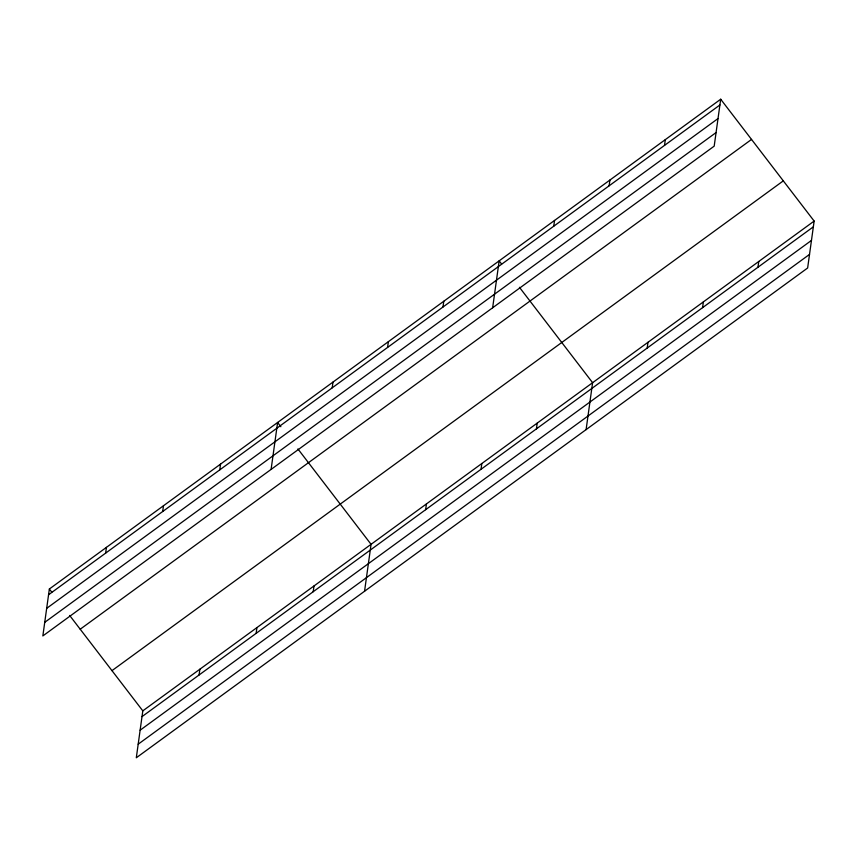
<?xml version="1.0" encoding="UTF-8"?>
<svg xmlns="http://www.w3.org/2000/svg" width="857" height="857" viewBox="0 0 857 857"><rect width="100%" height="100%" fill="white"/><g stroke="black" fill="none" stroke-linecap="round" stroke-linejoin="round"><path stroke-width="1.29" d="M49.363 589.005L42.85 635.926L714.192 146.151L720.694 99.23L49.363 589.005L51.795 592.176M105.625 553.14L106.429 547.377M162.691 511.511L163.483 505.748M69.653 615.455L142.808 710.849L136.306 757.77L807.637 267.995L814.15 221.074L720.694 99.23M219.756 469.882L220.549 464.108M199.081 674.984L199.874 669.221M271.101 469.4L277.614 422.48L280.86 426.711M256.136 633.355L256.939 627.592M332.205 387.835L332.998 382.072M313.201 591.726L314.005 585.952M387.589 347.428L388.382 341.664M364.557 591.244L371.07 544.324L297.904 448.929M442.973 307.02L443.776 301.257M425.65 509.679L426.454 503.916M492.646 307.781L499.16 260.849L501.591 264.031M481.034 469.272L481.838 463.508M553.74 226.216L554.543 220.442M536.428 428.875L537.221 423.101M609.123 185.808L609.927 180.045M586.102 429.625L592.605 382.693L519.449 287.309M664.518 145.401L665.311 139.637M647.196 348.06L647.999 342.286M702.579 307.652L703.383 301.889M757.963 267.245L758.766 261.481M48.56 594.769L719.901 104.993M46.674 608.352L718.016 118.577M44.735 622.343L716.077 132.567M80.204 629.22L751.535 139.434M111.978 670.645L783.309 180.859M142.808 710.849L814.15 221.074M142.016 716.613L813.347 226.837M140.13 730.196L811.461 240.421M138.191 744.187L809.522 254.411"/></g></svg>
